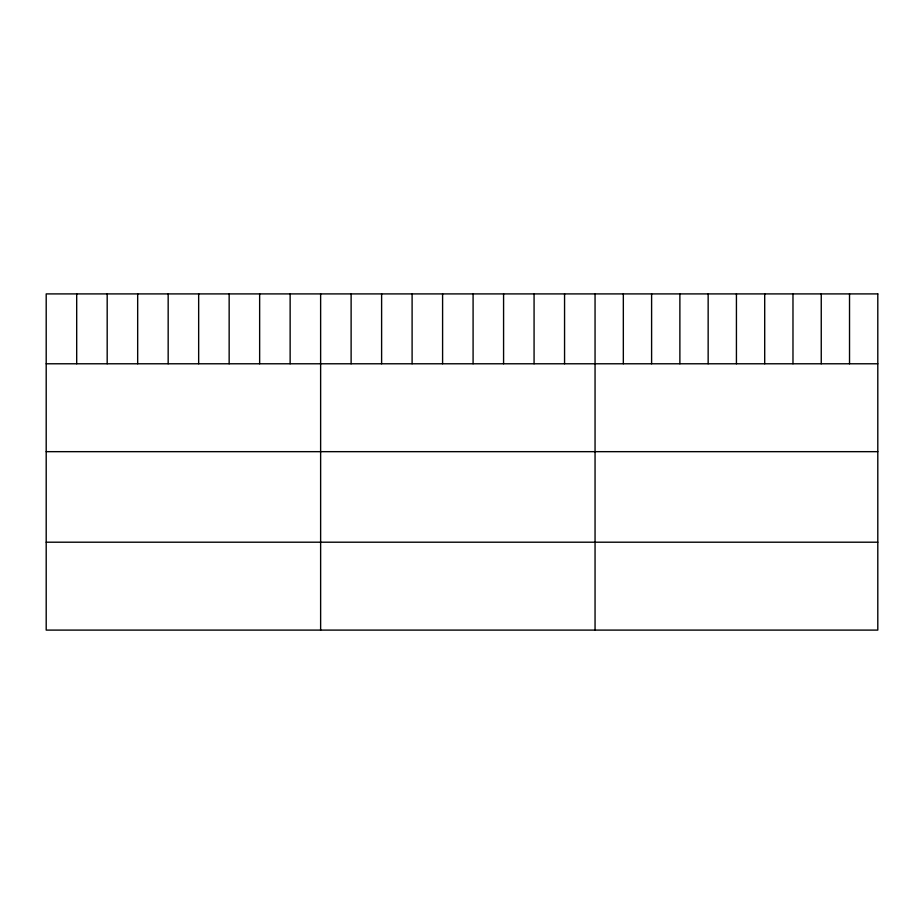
<?xml version="1.0" encoding="UTF-8"?>
<svg xmlns="http://www.w3.org/2000/svg" width="924" height="924" viewBox="0 0 924 924"><rect width="100%" height="100%" fill="white"/><g stroke="black" fill="none" stroke-linecap="round" stroke-linejoin="round"><path stroke-width="1.39" d="M46.2 363.779L877.8 363.779M46.2 451.663L877.8 451.663M46.2 542.203L877.8 542.203M849.526 293.901L849.526 363.779M821.251 293.901L821.251 363.779M792.977 293.901L792.977 363.779M764.702 293.901L764.702 363.779M736.428 293.901L736.428 363.779M708.154 293.901L708.154 363.779M679.879 293.901L679.879 363.779M651.605 293.901L651.605 363.779M623.33 293.901L623.33 363.779M595.056 293.901L595.056 630.099M564.564 293.901L564.564 363.779M534.072 293.901L534.072 363.779M503.58 293.901L503.58 363.779M473.088 293.901L473.088 363.779M442.596 293.901L442.596 363.779M412.104 293.901L412.104 363.779M381.612 293.901L381.612 363.779M351.12 293.901L351.12 363.779M320.628 293.901L320.628 630.099M290.136 293.901L290.136 363.779M259.644 293.901L259.644 363.779M229.152 293.901L229.152 363.779M198.66 293.901L198.66 363.779M168.168 293.901L168.168 363.779M137.676 293.901L137.676 363.779M107.184 293.901L107.184 363.779M76.692 293.901L76.692 363.779M877.8 293.901L46.2 293.901L46.2 630.099L877.8 630.099L877.8 293.901"/></g></svg>
